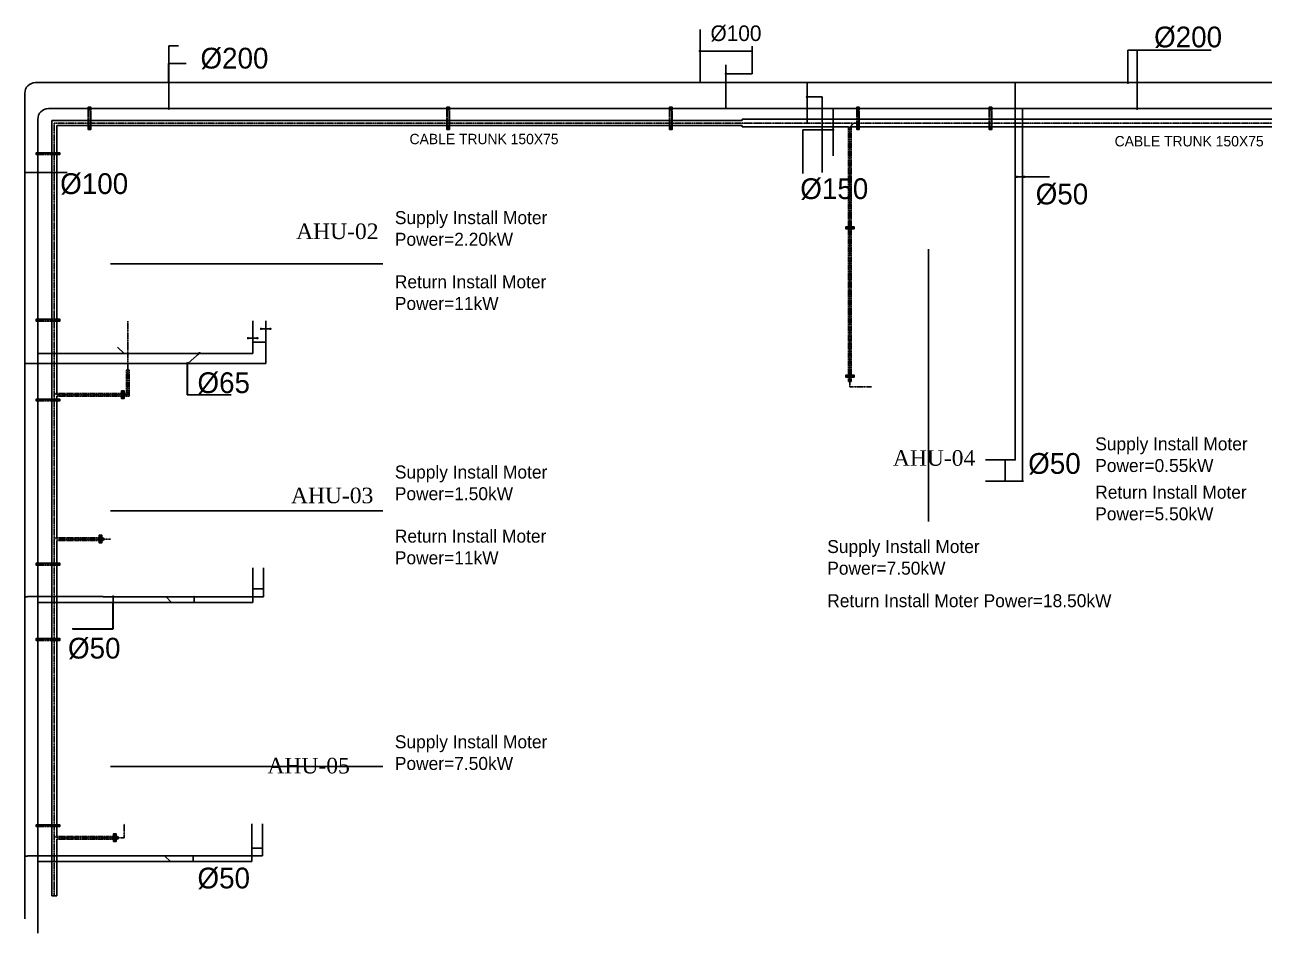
# Model space of a CAD drawing. Extents: x -31477 to 18199, y -139481 to -63533.
# Drawn here: x -31350 to -7487, y -120598 to -103115 of the extents above; entities that cross this region are included whole.
import ezdxf

# ---------------------------------------------------------------- set-up
doc = ezdxf.new("R2010")
doc.units = 0
for name, pattern in [('ACAD_ISO05W100', [33, 24, -3, 0, -3, 0, -3]), ('CENTER', [2, 1.25, -0.25, 0.25, -0.25]), ('HIDDEN', [0.375, 0.25, -0.125])]:
    doc.linetypes.add(name, pattern=pattern)
doc.layers.get('0').update_dxf_attribs({"linetype": 'CONTINUOUS'})
for name, color, linetype in [('AHU', 40, 'CONTINUOUS'), ('cabe tray text', 3, 'CONTINUOUS'), ('CABLE TRAY CENTERLINE', 2, 'ACAD_ISO05W100'), ('ch.w.ret.', 1, 'CONTINUOUS'), ('ch.w.sup.', 3, 'CONTINUOUS'), ('Cl_HVAC', 6, 'CENTER'), ('diamantion arow', 7, 'CONTINUOUS'), ('Return Ahu-03', 1, 'CONTINUOUS')]:
    doc.layers.add(name, color=color, linetype=linetype)
doc.layers.add('SA-HANGERS', color=21, linetype='CONTINUOUS', lineweight=30)
doc.styles.add('TECHNICBOLD', font='times.ttf', dxfattribs={"height": 10})
doc.dimstyles.get("Standard").update_dxf_attribs({"dimtxt": 3, "dimasz": 3, "dimexe": 2, "dimexo": 2, "dimgap": 2, "dimtad": 1, "dimdec": 0, "dimzin": 3, "dimdsep": 46, "dimtxsty": 'Standard', "dimcen": 2, "dimclrd": 256, "dimclre": 256, "dimclrt": 7, "dimadec": 0, "dimazin": 0, "dimtfac": 1, "dimtdec": 0, "dimtmove": 2, "dimatfit": 3, "dimfxl": 1, "dimtolj": 1, "dimtzin": 3, "dimarcsym": 0})

# ---------------------------------------------------------------- blocks, each defined once
blk = doc.blocks.new('*U27')
for p, q in [((0, 0), (0, 37)), ((330, 0), (330, 37))]:
    blk.add_line(p, q)
for points in [[(0, 0), (-50, 0), (-50, 37), (0, 37)], [(330, 37), (380, 37), (380, 0), (330, 0)]]:
    blk.add_lwpolyline(points)
at = {"linetype": 'HIDDEN', "ltscale": 10}
for points in [[(0, 37), (330, 37)], [(330, 0), (0, 0)]]:
    blk.add_lwpolyline(points, dxfattribs=at)
for centre in [(-25, 18), (355, 18)]:
    blk.add_circle(centre, 8.44)
blk = doc.blocks.new('*U28')
for p, q in [((0, 0), (0, 37)), ((344, 0), (344, 37))]:
    blk.add_line(p, q)
for points in [[(0, 0), (-50, 0), (-50, 37), (0, 37)], [(344, 37), (394, 37), (394, 0), (344, 0)]]:
    blk.add_lwpolyline(points)
at = {"linetype": 'HIDDEN', "ltscale": 10}
for points in [[(0, 37), (344, 37)], [(344, 0), (0, 0)]]:
    blk.add_lwpolyline(points, dxfattribs=at)
for centre in [(-25, 18), (369, 18)]:
    blk.add_circle(centre, 8.44)
blk = doc.blocks.new('*U23')
for p, q in [((0, 0), (0, 37)), ((50, 0), (50, 37))]:
    blk.add_line(p, q)
for points in [[(0, 0), (-50, 0), (-50, 37), (0, 37)], [(50, 37), (100, 37), (100, 0), (50, 0)]]:
    blk.add_lwpolyline(points)
at = {"linetype": 'HIDDEN', "ltscale": 10}
for points in [[(0, 37), (50, 37)], [(50, 0), (0, 0)]]:
    blk.add_lwpolyline(points, dxfattribs=at)
for centre in [(-25, 18), (75, 18)]:
    blk.add_circle(centre, 8.44)

msp = doc.modelspace()

# ---------------------------------------------------------------- linework, layer by layer
for p, q in [((-31349, -105957, 8526), (-30536, -105957, 8526)), ((-28220, -109632, 8689), (-28220, -110233, 8689))]:
    msp.add_line(p, q)
at = {"extrusion": (1.22465e-16, -3.54943e-32, -1)}
for p, q in [((-26808, -108968, 9558), (-26819, -108968, 9558)), ((-26791, -108965, 9558), (-26711, -108965, 9558)), ((-26791, -108968, 9558), (-26711, -108968, 9558)), ((-26711, -108965, 9558), (-26631, -108965, 9558)), ((-26711, -108968, 9558), (-26631, -108968, 9558)), ((-27059, -109147, 8835), (-27069, -109147, 8835)), ((-27041, -109144, 8835), (-26961, -109144, 8835)), ((-27041, -109147, 8835), (-26961, -109147, 8835)), ((-26961, -109144, 8835), (-26881, -109144, 8835)), ((-26961, -109147, 8835), (-26881, -109147, 8835))]:
    msp.add_line(p, q, dxfattribs=at)
for centre, start, end in [((26800, -108965, -9558), 0, 180), ((26800, -108968, -9558), 180, 0), ((26622, -108965, -9558), 0, 180), ((26622, -108968, -9558), 180, 0), ((27050, -109144, -8835), 0, 180), ((27050, -109147, -8835), 180, 0), ((26872, -109144, -8835), 0, 180), ((26872, -109147, -8835), 180, 0)]:
    msp.add_arc(centre, 8.89, start, end, dxfattribs=at)
at = {"layer": 'AHU', "color": 5}
for p, q in [((-13952, -112676, 9078), (-13952, -107431, 9078)), ((-29702, -107716, 9078), (-24457, -107716, 9078)), ((-27082, -107716, 10832), (-24457, -107716, 10832)), ((-13952, -110051, 10832), (-13952, -112676, 10832)), ((-29702, -112471, 9078), (-24457, -112471, 9078)), ((-27082, -112471, 10832), (-24457, -112471, 10832)), ((-29702, -117392, 9078), (-24457, -117392, 9078))]:
    msp.add_line(p, q, dxfattribs=at)
at = {"layer": 'CABLE TRAY CENTERLINE'}
for points, elevation in [([(-2444, -105006), (-30781, -105006), (-30781, -119881)], 8103), ([(-15389, -105006), (-15464, -105081), (-15464, -110082), (-15050, -110082)], 8103), ([(-30781, -110193), (-30731, -110235), (-29368, -110235), (-29368, -108814)], 8103), ([(-29702, -113013), (-30731, -113013), (-30781, -112979)], 8200), ([(-29435, -118761), (-29435, -118490)], 8103), ([(-29438, -118761), (-30731, -118761), (-30781, -118732)], 8103)]:
    msp.add_lwpolyline(points, dxfattribs=dict(at, elevation=elevation))
at = {"layer": 'ch.w.ret.', "extrusion": (-1, 0, 0)}
msp.add_line((-18028, -104728, 8103), (-28317, -104728, 8103), dxfattribs=at)
at = {"layer": 'ch.w.ret.', "extrusion": (0, 3.67394e-16, -1), "elevation": -8103}
msp.add_lwpolyline([(18350, -103204), (18350, -103433)], dxfattribs=at)
at = {"layer": 'ch.w.ret.', "extrusion": (-1, 0, 0)}
for points, elevation in [([(104072, 8103), (103433, 8103)], 18350), ([(104431, 8103), (104583, 8103)], 31349), ([(104380, 8423), (104855, 8423)], 16288), ([(104583, 8103), (109527, 8103)], 31349), ([(109527, 8103), (109632, 8103), (109632, 8198), (109632, 8103), (109737, 8103)], 31349), ([(109737, 8103), (114016, 8103)], 31349), ([(113632, 9558), (113569, 9558)], 26751), ([(114016, 8103), (114121, 8103), (114121, 8192), (114121, 8103), (114226, 8103)], 31349), ([(114226, 8103), (119007, 8103)], 31349), ([(118554, 9580), (118490, 9580)], 26773), ([(119007, 8103), (119112, 8103), (119112, 8192), (119112, 8103), (119217, 8103)], 31349), ([(119217, 8103), (120247, 8103)], 31349), ([(120247, 8103), (120323, 8103)], 31349)]:
    msp.add_lwpolyline(points, dxfattribs=dict(at, elevation=elevation))
at = {"layer": 'ch.w.ret.', "elevation": 8103}
msp.add_lwpolyline([(-31349, -104431, -0.414214), (-31146, -104228, -0.414214)], format="xyb", dxfattribs=at)
at = {"layer": 'ch.w.ret.', "extrusion": (0, 1, 0)}
for points, elevation in [([(18528, 8103), (31146, 8103)], -104228), ([(16466, 8103), (18172, 8103)], -104228), ([(31286, 8266), (30256, 8265)], -109631), ([(30095, 8265), (26773, 8266)], -109632), ([(31299, 8266), (30092, 8266)], -114120), ([(29838, 8266), (26802, 8266)], -114121), ([(31299, 8287), (30114, 8287)], -119109), ([(29860, 8287), (26823, 8287)], -119110)]:
    msp.add_lwpolyline(points, dxfattribs=dict(at, elevation=elevation))
at = {"layer": 'ch.w.ret.'}
for points, elevation in [([(-18172, -104228), (-18350, -104228), (-18350, -104072), (-18350, -104228), (-18528, -104228)], 8103), ([(-12459, -104228), (-16110, -104228)], 8103), ([(-2492, -104228), (-12103, -104228)], 8103), ([(-12282, -105869), (-12281, -111439)], 8412), ([(-26709, -108883), (-26709, -108813)], 9558), ([(-26786, -109220), (-26896, -109220)], 9558)]:
    msp.add_lwpolyline(points, dxfattribs=dict(at, elevation=elevation))
at = {"layer": 'ch.w.ret.', "extrusion": (0, -1, 0)}
for points, elevation in [([(-16110, 8103), (-16288, 8103), (-16288, 8271), (-16288, 8103), (-16466, 8103)], 104228), ([(-12103, 8103), (-12281, 8103), (-12281, 8258), (-12281, 8103), (-12459, 8103)], 104228), ([(-12281, 8260), (-12281, 8362)], 104228), ([(-12792, 11203), (-12856, 11203)], 111490), ([(-12792, 9455), (-12855, 9455)], 111490), ([(-12716, 11203), (-12792, 11203)], 111490), ([(-12715, 9455), (-12791, 9455)], 111490), ([(-12344, 9455), (-12410, 9455)], 111490), ([(-12331, 11203), (-12410, 11203)], 111490), ([(-12281, 9391), (-12281, 9455), (-12344, 9455), (-12281, 9455), (-12281, 9518)], 111490)]:
    msp.add_lwpolyline(points, dxfattribs=dict(at, elevation=elevation))
at = {"layer": 'ch.w.ret.', "extrusion": (1, 0, 0)}
for points, elevation in [([(-104380, 8423, -0.414214), (-104228, 8271, -0.414214)], -16288), ([(-104279, 8412, -0.414214), (-104228, 8362, -0.414214)], -12281), ([(-104855, 8423, 0.414214), (-105008, 8271, 0.414214)], -16288), ([(-109569, 9558, 0.414214), (-109632, 9495, 0.414214)], -26709), ([(-114070, 9558, 0.414214), (-114121, 9507, 0.414214)], -26751), ([(-119059, 9580, 0.414214), (-119110, 9529, 0.414214)], -26773)]:
    msp.add_lwpolyline(points, format="xyb", dxfattribs=dict(at, elevation=elevation))
at = {"layer": 'ch.w.ret.', "extrusion": (-1, 1.83697e-16, 0), "elevation": 12281}
msp.add_lwpolyline([(105615, 8412), (104279, 8412)], dxfattribs=at)
at = {"layer": 'ch.w.ret.', "extrusion": (-1, 0, -1.6303e-17), "elevation": 16288}
msp.add_lwpolyline([(105008, 8271), (105008, 8004)], dxfattribs=at)
at = {"layer": 'ch.w.ret.', "extrusion": (-1, 8.98587e-33, -2e-16), "elevation": 12282}
msp.add_lwpolyline([(105615, 8412), (105869, 8412)], dxfattribs=at)
at = {"layer": 'ch.w.ret.', "extrusion": (-1, 3.06566e-14, 0), "elevation": 26709}
for points in [[(108954, 9558), (108883, 9558)], [(109569, 9558), (109297, 9558)]]:
    msp.add_lwpolyline(points, dxfattribs=at)
at = {"layer": 'ch.w.ret.', "extrusion": (1.22465e-16, -2.24964e-32, -1), "elevation": -9558}
for points in [[(26709, -108954), (26709, -109144)], [(26709, -109144), (26709, -109220), (26786, -109220), (26709, -109220), (26709, -109297)]]:
    msp.add_lwpolyline(points, dxfattribs=at)
at = {"layer": 'ch.w.ret.', "extrusion": (1, -1.83697e-16, 1.22465e-16), "elevation": -26960}
msp.add_lwpolyline([(-109220, 9302), (-109220, 9495)], dxfattribs=at)
at = {"layer": 'ch.w.ret.', "extrusion": (1, -1.83697e-16, -7.75353e-17), "elevation": -26960}
msp.add_lwpolyline([(-109220, 9112), (-109220, 9302)], dxfattribs=at)
at = {"layer": 'ch.w.ret.', "extrusion": (-1.6303e-17, 1, -2.44929e-32), "elevation": -109220}
msp.add_lwpolyline([(26896, 9558, -0.414214), (26959, 9495, -0.414214)], format="xyb", dxfattribs=at)
at = {"layer": 'ch.w.ret.', "extrusion": (0, 1, 0)}
for points, elevation in [([(31349, 8202, 0.414214), (31286, 8266, 0.414214)], -109632), ([(26709, 8329, 0.414214), (26773, 8266, 0.414214)], -109632), ([(12281, 11153, -0.414214), (12332, 11203, -0.414214)], -111490), ([(26751, 8316, 0.414214), (26802, 8266, 0.414214)], -114121), ([(26772, 8338, 0.414214), (26823, 8287, 0.414214)], -119110)]:
    msp.add_lwpolyline(points, format="xyb", dxfattribs=dict(at, elevation=elevation))
at = {"layer": 'ch.w.ret.', "extrusion": (2e-16, -1, -3.67394e-32), "elevation": 109631}
msp.add_lwpolyline([(-30095, 8265), (-30256, 8265)], dxfattribs=at)
at = {"layer": 'ch.w.ret.', "extrusion": (-1, 0, -1.20117e-14), "elevation": 26709}
msp.add_lwpolyline([(109632, 8329), (109632, 9495)], dxfattribs=at)
at = {"layer": 'ch.w.ret.', "extrusion": (2.61232e-16, 1, 8.3697e-17), "elevation": -111490}
for points in [[(12715, 9455), (12537, 9455)], [(12715, 11203), (12537, 11203)]]:
    msp.add_lwpolyline(points, dxfattribs=at)
at = {"layer": 'ch.w.ret.', "extrusion": (-1e-16, 1, -2e-16), "elevation": -111490}
for points in [[(12410, 9455), (12474, 9455), (12474, 9391), (12474, 9455), (12537, 9455)], [(12410, 11203), (12474, 11203), (12474, 11140), (12474, 11203), (12537, 11203)], [(12474, 9147), (12474, 8969)], [(12474, 10843), (12474, 10666)]]:
    msp.add_lwpolyline(points, dxfattribs=at)
at = {"layer": 'ch.w.ret.', "extrusion": (1, 0, 0), "elevation": -12474}
for points in [[(-111490, 9391), (-111490, 9147)], [(-111490, 11140), (-111490, 10843)]]:
    msp.add_lwpolyline(points, dxfattribs=at)
at = {"layer": 'ch.w.ret.', "extrusion": (-1, 0, 0), "elevation": 12281}
msp.add_lwpolyline([(111490, 8463, -0.414214), (111439, 8412, -0.414214)], format="xyb", dxfattribs=at)
at = {"layer": 'ch.w.ret.', "extrusion": (-1, 0, 7.75976e-15), "elevation": 12281}
for points in [[(111490, 8463), (111490, 9391)], [(111490, 9518), (111490, 11153)]]:
    msp.add_lwpolyline(points, dxfattribs=at)
at = {"layer": 'ch.w.ret.', "extrusion": (-1, 3.46658e-14, 0)}
for points, elevation in [([(113732, 9558), (113632, 9558)], 26751), ([(114070, 9558), (114036, 9558)], 26751), ([(118721, 9580), (118554, 9580)], 26773), ([(119059, 9580), (119025, 9580)], 26773)]:
    msp.add_lwpolyline(points, dxfattribs=dict(at, elevation=elevation))
at = {"layer": 'ch.w.ret.', "extrusion": (1, -2e-16, 8.3697e-17)}
for points, elevation in [([(-113732, 9558), (-113909, 9558)], -26751), ([(-118721, 9580), (-118898, 9580)], -26773)]:
    msp.add_lwpolyline(points, dxfattribs=dict(at, elevation=elevation))
at = {"layer": 'ch.w.ret.', "extrusion": (1, -8.3697e-17, -2e-16)}
for points, elevation in [([(-114036, 9558), (-113973, 9558), (-113973, 9495), (-113973, 9558), (-113909, 9558)], -26751), ([(-113973, 9229), (-113973, 9051)], -26749), ([(-119025, 9580), (-118962, 9580), (-118962, 9516), (-118962, 9580), (-118898, 9580)], -26773), ([(-118962, 9250), (-118962, 9073)], -26770)]:
    msp.add_lwpolyline(points, dxfattribs=dict(at, elevation=elevation))
at = {"layer": 'ch.w.ret.', "extrusion": (-1.83697e-16, -1, 0)}
for points, elevation in [([(-26751, 9495), (-26751, 9250)], 113973), ([(-26773, 9516), (-26773, 9272)], 118962)]:
    msp.add_lwpolyline(points, dxfattribs=dict(at, elevation=elevation))
at = {"layer": 'ch.w.ret.', "extrusion": (0, -1, 0)}
for points, elevation in [([(-31349, 8215, -0.414214), (-31299, 8266, -0.414214)], 114121), ([(-31350, 8236, -0.414214), (-31299, 8287, -0.414214)], 119112)]:
    msp.add_lwpolyline(points, format="xyb", dxfattribs=dict(at, elevation=elevation))
at = {"layer": 'ch.w.ret.', "extrusion": (-1, 0, -6.25615e-13), "elevation": 31349}
msp.add_lwpolyline([(114121, 8192), (114121, 8215)], dxfattribs=at)
at = {"layer": 'ch.w.ret.', "extrusion": (1.83697e-16, 1, -2e-16)}
for points, elevation in [([(29838, 8266), (30092, 8266)], -114120), ([(29860, 8287), (30114, 8287)], -119109)]:
    msp.add_lwpolyline(points, dxfattribs=dict(at, elevation=elevation))
at = {"layer": 'ch.w.ret.', "extrusion": (-1, 3.45336e-08, -0.000339089)}
for points, elevation in [([(114121, 8326), (114121, 9517)], 26748), ([(119110, 8347), (119110, 9538)], 26769)]:
    msp.add_lwpolyline(points, dxfattribs=dict(at, elevation=elevation))
at = {"layer": 'ch.w.ret.', "extrusion": (-0.999965, -7.03056e-05, -0.008384), "elevation": 31288}
msp.add_lwpolyline([(119110, 8454), (119109, 8499)], dxfattribs=at)
at = {"layer": 'ch.w.sup.', "extrusion": (1, 0, 0)}
for points, elevation in [([(-103886, 8269, 0.414214), (-103987, 8371, 0.414214)], -17850), ([(-104728, 8269, -0.414214), (-104627, 8371, -0.414214)], -17850), ([(-109378, 8835, 0.414214), (-109442, 8772, 0.414214)], -26960), ([(-114180, 8835, 0.414214), (-114231, 8785, 0.414214)], -26960), ([(-119169, 8857, 0.414214), (-119220, 8806, 0.414214)], -26981)]:
    msp.add_lwpolyline(points, format="xyb", dxfattribs=dict(at, elevation=elevation))
at = {"layer": 'ch.w.sup.', "extrusion": (-1, 0, 0)}
for points, elevation in [([(103886, 8269), (103886, 8128)], 17850), ([(104627, 8371), (103987, 8371)], 17850), ([(104728, 8258), (104728, 8269)], 17850), ([(104931, 8103), (105084, 8103)], 31099), ([(104896, 8103), (105371, 8103)], 15788), ([(105084, 8103), (109337, 8103)], 31099), ([(109547, 8103), (114126, 8103)], 31099), ([(113632, 8835), (113569, 8835)], 26960), ([(114336, 8103), (119115, 8103)], 31099), ([(118554, 8857), (118490, 8857)], 26981), ([(119325, 8103), (120522, 8103)], 31099), ([(120522, 8103), (120598, 8103)], 31099)]:
    msp.add_lwpolyline(points, dxfattribs=dict(at, elevation=elevation))
at = {"layer": 'ch.w.sup.', "extrusion": (0, -1, -1.83697e-16), "elevation": 103886}
msp.add_lwpolyline([(-17850, 7899), (-17850, 8128)], dxfattribs=at)
at = {"layer": 'ch.w.sup.', "elevation": 8103}
msp.add_lwpolyline([(-31099, -104931, -0.414214), (-30896, -104728, -0.414214)], format="xyb", dxfattribs=at)
at = {"layer": 'ch.w.sup.', "extrusion": (0, 1, 0), "elevation": -104728}
for points in [[(18028, 8103), (30896, 8103)], [(15966, 8103), (17672, 8103)]]:
    msp.add_lwpolyline(points, dxfattribs=at)
at = {"layer": 'ch.w.sup.', "extrusion": (0, -1, 0)}
for points, elevation in [([(-18028, 8103), (-17850, 8103), (-17850, 8258), (-17850, 8103), (-17672, 8103)], 104728), ([(-12791, 8585), (-12855, 8585)], 111901), ([(-12791, 10281), (-12855, 10281)], 111901), ([(-12676, 8585), (-12791, 8585)], 111901), ([(-12676, 10281), (-12791, 10281)], 111901), ([(-12133, 8585), (-12410, 8585)], 111901), ([(-12120, 10281), (-12410, 10281)], 111901), ([(-12143, 8521), (-12143, 8585), (-12207, 8585), (-12143, 8585), (-12143, 8648)], 111901)]:
    msp.add_lwpolyline(points, dxfattribs=dict(at, elevation=elevation))
at = {"layer": 'ch.w.sup.'}
for points, elevation in [([(-15610, -104728), (-15788, -104728), (-15788, -104896), (-15788, -104728), (-15966, -104728)], 8103), ([(-12321, -104728), (-15610, -104728)], 8103), ([(-11965, -104728), (-12143, -104728), (-12143, -104884), (-12143, -104728), (-12321, -104728)], 8103), ([(-2238, -104728), (-11965, -104728)], 8103), ([(-12143, -104884), (-12143, -104985)], 8103), ([(-12143, -104985), (-12143, -111851)], 8103), ([(-26960, -108883), (-26960, -108813)], 8835), ([(-31099, -109337), (-31099, -109442), (-31004, -109442), (-31099, -109442), (-31099, -109547)], 8103), ([(-29349, -109442), (-29438, -109442), (-29616, -109442), (-29438, -109442), (-29563, -109316)], 8103), ([(-12537, -111901), (-12474, -111901), (-12474, -111838), (-12474, -111901), (-12410, -111901)], 8585), ([(-12537, -111901), (-12474, -111901), (-12474, -111838), (-12474, -111901), (-12410, -111901)], 10281), ([(-26960, -113909), (-26960, -113973), (-26896, -113973), (-26960, -113973), (-26960, -114036)], 8835), ([(-31099, -114126), (-31099, -114231), (-31011, -114231), (-31099, -114231), (-31099, -114336)], 8103), ([(-28441, -114231), (-28523, -114231), (-28676, -114231), (-28523, -114231), (-28631, -114123)], 8103), ([(-28204, -114231), (-28090, -114231), (-28090, -114117), (-28090, -114231), (-27976, -114231)], 8103), ([(-26981, -118898), (-26981, -118962), (-26918, -118962), (-26981, -118962), (-26981, -119025)], 8857), ([(-31099, -119115), (-31099, -119220), (-31011, -119220), (-31099, -119220), (-31099, -119325)], 8103), ([(-28462, -119220), (-28545, -119220), (-28697, -119220), (-28545, -119220), (-28652, -119112)], 8103), ([(-28226, -119220), (-28111, -119220), (-28111, -119106), (-28111, -119220), (-27997, -119220)], 8103)]:
    msp.add_lwpolyline(points, dxfattribs=dict(at, elevation=elevation))
at = {"layer": 'ch.w.sup.', "extrusion": (-1, 1.6303e-17, 2.99481e-33), "elevation": 15788}
msp.add_lwpolyline([(105638, 8103), (105371, 8103)], dxfattribs=at)
at = {"layer": 'ch.w.sup.', "extrusion": (-1, 3.06566e-14, 0), "elevation": 26960}
for points in [[(108954, 8835), (108883, 8835)], [(109378, 8835), (109297, 8835)]]:
    msp.add_lwpolyline(points, dxfattribs=at)
at = {"layer": 'ch.w.sup.', "extrusion": (1.22465e-16, -2.24964e-32, -1), "elevation": -8835}
msp.add_lwpolyline([(26960, -108954), (26960, -109144)], dxfattribs=at)
at = {"layer": 'ch.w.sup.', "extrusion": (1, -1.83697e-16, -7.75353e-17), "elevation": -26960}
msp.add_lwpolyline([(-109144, 8835), (-109220, 8835), (-109220, 8912), (-109220, 8835), (-109297, 8835)], dxfattribs=at)
at = {"layer": 'ch.w.sup.', "extrusion": (1, -1.83697e-16, -5.80711e-13), "elevation": -26960}
msp.add_lwpolyline([(-109220, 8912), (-109220, 9112)], dxfattribs=at)
at = {"layer": 'ch.w.sup.', "extrusion": (-1.94604e-05, 0.707107, -0.707107), "elevation": -83116}
for points in [[(31020, -71657), (29619, -71657)], [(29352, -71657), (28417, -71657)], [(28220, -71657), (27026, -71657)]]:
    msp.add_lwpolyline(points, dxfattribs=at)
at = {"layer": 'ch.w.sup.', "extrusion": (-2e-16, 1, 6.12323e-32), "elevation": -109442}
msp.add_lwpolyline([(28414, 8103), (28315, 8103), (28315, 8201), (28315, 8103), (28217, 8103)], dxfattribs=at)
at = {"layer": 'ch.w.sup.', "extrusion": (0, 1, 0)}
for points, elevation in [([(26960, 8166, 0.414214), (27023, 8103, 0.414214)], -109442), ([(12143, 10231, -0.414214), (12194, 10281, -0.414214)], -111901), ([(26960, 8153, 0.414214), (27011, 8103, 0.414214)], -114231), ([(26981, 8153, 0.414214), (27032, 8103, 0.414214)], -119220)]:
    msp.add_lwpolyline(points, format="xyb", dxfattribs=dict(at, elevation=elevation))
at = {"layer": 'ch.w.sup.', "extrusion": (-1, 0, -1.20117e-14), "elevation": 26960}
msp.add_lwpolyline([(109442, 8166), (109442, 8772)], dxfattribs=at)
at = {"layer": 'ch.w.sup.', "extrusion": (1, 2e-16, 0), "elevation": -12474}
for points in [[(-111540, 8585, 0.414214), (-111490, 8636, 0.414214)], [(-111540, 10281, 0.414214), (-111490, 10332, 0.414214)]]:
    msp.add_lwpolyline(points, format="xyb", dxfattribs=at)
at = {"layer": 'ch.w.sup.', "extrusion": (1, 0, 0), "elevation": -12474}
for points in [[(-111490, 8966), (-111490, 8636)], [(-111490, 10662), (-111490, 10332)]]:
    msp.add_lwpolyline(points, dxfattribs=at)
at = {"layer": 'ch.w.sup.', "extrusion": (1, -6.37313e-05, 4.06168e-09), "elevation": -12467}
for points in [[(-111541, 8585), (-111839, 8585)], [(-111541, 10281), (-111839, 10281)]]:
    msp.add_lwpolyline(points, dxfattribs=at)
at = {"layer": 'ch.w.sup.', "extrusion": (2.61232e-16, 1, 8.3697e-17), "elevation": -111901}
for points in [[(12715, 8585), (12537, 8585)], [(12715, 10281), (12537, 10281)]]:
    msp.add_lwpolyline(points, dxfattribs=at)
at = {"layer": 'ch.w.sup.', "extrusion": (-1, -2e-16, 2.77535e-32), "elevation": 12143}
for points in [[(111901, 9270), (111901, 9384), (111787, 9384), (111901, 9384), (111901, 9499)], [(111901, 9033), (111901, 8951), (111901, 8798), (111901, 8951), (111794, 8843)]]:
    msp.add_lwpolyline(points, dxfattribs=at)
at = {"layer": 'ch.w.sup.', "extrusion": (-1, 0, 0), "elevation": 12143}
msp.add_lwpolyline([(111901, 8153, -0.414214), (111851, 8103, -0.414214)], format="xyb", dxfattribs=at)
at = {"layer": 'ch.w.sup.', "extrusion": (-1, 0, 7.75976e-15), "elevation": 12143}
for points in [[(111901, 8153), (111901, 8521)], [(111901, 9499), (111901, 10231)], [(111901, 9033), (111901, 9270)], [(111901, 8648), (111901, 8798)]]:
    msp.add_lwpolyline(points, dxfattribs=at)
at = {"layer": 'ch.w.sup.', "extrusion": (-1, 4.38727e-14, 0)}
for points, elevation in [([(113732, 8835), (113632, 8835)], 26960), ([(114180, 8835), (114036, 8835)], 26960), ([(118721, 8857), (118554, 8857)], 26981), ([(119169, 8857), (119025, 8857)], 26981)]:
    msp.add_lwpolyline(points, dxfattribs=dict(at, elevation=elevation))
at = {"layer": 'ch.w.sup.', "extrusion": (1, -2e-16, 8.3697e-17)}
for points, elevation in [([(-113732, 8835), (-113909, 8835)], -26960), ([(-118721, 8857), (-118898, 8857)], -26981)]:
    msp.add_lwpolyline(points, dxfattribs=dict(at, elevation=elevation))
at = {"layer": 'ch.w.sup.', "extrusion": (-6.37313e-05, -1, 4.06168e-09)}
for points, elevation in [([(-26791, 8835), (-26889, 8835)], 113975), ([(-26812, 8857), (-26910, 8857)], 118964)]:
    msp.add_lwpolyline(points, dxfattribs=dict(at, elevation=elevation))
at = {"layer": 'ch.w.sup.', "extrusion": (1.6303e-17, -1, 0)}
for points, elevation in [([(-26799, 8835, 0.414214), (-26749, 8886, 0.414214)], 113973), ([(-26821, 8857, 0.414214), (-26770, 8907, 0.414214)], 118962)]:
    msp.add_lwpolyline(points, format="xyb", dxfattribs=dict(at, elevation=elevation))
at = {"layer": 'ch.w.sup.', "extrusion": (-1.83697e-16, -1, 0)}
for points, elevation in [([(-26749, 9051), (-26749, 8886)], 113973), ([(-26770, 9073), (-26770, 8907)], 118962)]:
    msp.add_lwpolyline(points, dxfattribs=dict(at, elevation=elevation))
at = {"layer": 'ch.w.sup.', "extrusion": (-1.89663e-05, 0.707107, -0.707107)}
for points, elevation in [([(31014, -75044), (28679, -75044)], -86502), ([(28444, -75044), (28207, -75044)], -86502), ([(27979, -75044), (27014, -75044)], -86502), ([(31014, -78571), (28700, -78571)], -90030), ([(28465, -78571), (28229, -78571)], -90030), ([(28000, -78571), (27035, -78571)], -90030)]:
    msp.add_lwpolyline(points, dxfattribs=dict(at, elevation=elevation))
at = {"layer": 'ch.w.sup.', "extrusion": (-1, 2.79015e-12, 1.67037e-06)}
for points, elevation in [([(114231, 8153), (114231, 8784)], 26960), ([(119220, 8175), (119220, 8806)], 26981)]:
    msp.add_lwpolyline(points, dxfattribs=dict(at, elevation=elevation))
at = {"layer": 'Cl_HVAC', "linetype": 'ByBlock'}
for p, q in [((-17539, -104956, 8103), (-30831, -104956, 8103)), ((-30831, -104956, 8103), (-30831, -119881, 8103)), ((-17539, -104956, 8103), (-17539, -104931, 8103)), ((-2444, -104931, 8103), (-17539, -104931, 8103)), ((-17539, -105056, 8103), (-30731, -105056, 8103)), ((-30731, -110210, 8103), (-30731, -105056, 8103)), ((-17539, -105056, 8103), (-17539, -105081, 8103)), ((-15489, -105081, 8103), (-17539, -105081, 8103)), ((-2444, -105081, 8103), (-15439, -105081, 8103)), ((-29393, -109755, 8103), (-29343, -109755, 8103)), ((-15489, -109983, 8103), (-15439, -109983, 8103)), ((-30731, -110260, 8103), (-30731, -112988, 8103)), ((-30731, -113038, 8103), (-30731, -118736, 8103)), ((-29835, -113038, 8103), (-29835, -112988, 8103)), ((-30731, -118786, 8103), (-30731, -119881, 8103)), ((-29549, -118786, 8103), (-29549, -118736, 8103)), ((-30831, -119881, 8103), (-30731, -119881, 8103))]:
    msp.add_line(p, q, dxfattribs=at)
at = {"layer": 'Cl_HVAC'}
for p, q in [((-15489, -105081, 8103), (-15489, -109983, 8103)), ((-15439, -105081, 8103), (-15439, -109983, 8103)), ((-29393, -110210, 8103), (-29393, -109755, 8103)), ((-29343, -110260, 8103), (-29343, -109755, 8103)), ((-30731, -110210, 8103), (-29393, -110210, 8103)), ((-30731, -110260, 8103), (-29343, -110260, 8103)), ((-30731, -112988, 8103), (-29835, -112988, 8103)), ((-30731, -113038, 8103), (-29835, -113038, 8103)), ((-30731, -118736, 8103), (-29549, -118736, 8103)), ((-30731, -118786, 8103), (-29549, -118786, 8103))]:
    msp.add_line(p, q, dxfattribs=at)
at = {"layer": 'diamantion arow'}
for p, q in [((-31349, -105957, 8223), (-31349, -105957, 8526)), ((-31099, -105957, 8223), (-31099, -105957, 8526)), ((-28220, -109632, 8386), (-28220, -109632, 8689))]:
    msp.add_line(p, q, dxfattribs=at)

# ---------------------------------------------------------------- block references
at = {"layer": 'SA-HANGERS'}
for name, p, rotation in [('*U27', (-30086, -105081, 8103), 90), ('*U27', (-23178, -105081, 8103), 90), ('*U27', (-18895, -105081, 8103), 90), ('*U27', (-15290, -105081, 8103), 90), ('*U27', (-12740, -105081, 8103), 90), ('*U28', (-30731, -105577, 8103), 180), ('*U28', (-30731, -108779, 8103), 180), ('*U23', (-29483, -110210, 8103), 270), ('*U28', (-30731, -110317, 8103), 180), ('*U23', (-29912, -112988, 8103), 270), ('*U28', (-30731, -113476, 8103), 180), ('*U28', (-30731, -114927, 8647), 180), ('*U28', (-30731, -118509, 8103), 180), ('*U23', (-29634, -118736, 8103), 270)]:
    msp.add_blockref(name, p, dxfattribs=dict(at, rotation=rotation))
for p in [(-15489, -107039, 8103), (-15489, -109894, 8103)]:
    msp.add_blockref('*U23', p, dxfattribs=at)

# ---------------------------------------------------------------- texts
at = {"layer": 'cabe tray text', "color": 7, "char_height": 200, "width": 4230.47, "attachment_point": 1}
for insert in [(-23942, -105213, 6188), (-10367, -105255, 6188)]:
    msp.add_mtext('{\\C256;CABLE TRUNK 150X75}', dxfattribs=dict(at, insert=insert))
at = {"layer": 'diamantion arow', "color": 7, "attachment_point": 1}
for s, insert, char_height, width in [('%%C100', (-18148, -103127, 8398), 300, 469.39), ('%%C200', (-9607, -103149, 8544), 400, 469.39), ('%%C200', (-27967, -103557, 8544), 400, 469.39), ('%%C100', (-30668, -105972, 8409), 400, 469.39), ('%%C150', (-16419, -106069, 8423), 400, 469.39), ('%%C50', (-11887, -106171, 8544), 400, 469.39), ('Supply Install Moter Power=2.20kW ', (-24225, -106701, 3553), 250, 4307.85), ('Return Install Moter Power=11kW ', (-24225, -107936, 3553), 250, 4307.85), ('%%C65', (-28025, -109803, 8386), 400, 469.39), ('Supply Install Moter Power=0.55kW ', (-10741, -111055), 250, 4307.85), ('%%C50', (-12031, -111357, 10892), 400, 469.39), ('Supply Install Moter Power=1.50kW ', (-24225, -111597, 3553), 250, 4307.85), ('Return Install Moter Power=5.50kW ', (-10741, -111985), 250, 4307.85), ('Return Install Moter Power=11kW ', (-24225, -112831, 3553), 250, 4307.85), ('Supply Install Moter Power=7.50kW ', (-15900, -113031, 3553), 250, 4307.85), ('Return Install Moter Power=18.50kW ', (-15900, -114073, 3553), 250, 5304.09), ('%%C50', (-30518, -114912, 8514), 400, 469.39), ('Supply Install Moter Power=7.50kW ', (-24225, -116789, 3553), 250, 4307.85), ('%%C50', (-28025, -119336, 9390), 400, 469.39)]:
    msp.add_mtext(s, dxfattribs=dict(at, insert=insert, char_height=char_height, width=width))
at = {"layer": 'Return Ahu-03', "color": 6, "char_height": 300, "width": 1495.85, "attachment_point": 1, "style": 'TECHNICBOLD'}
for s, insert in [('\\pi-16.24326;AHU-02', (-26109, -106939, 11746)), ('\\pi-17.75732;AHU-04', (-14618, -111302, 11740)), ('\\pi-7.05076;AHU-03', (-26218, -112023, 11795)), ('\\pi-10.83591;AHU-05', (-26667, -117223, 10481))]:
    msp.add_mtext(s, dxfattribs=dict(at, insert=insert))

# ---------------------------------------------------------------- leaders
for points, override in [([(-28575, -104727, 544), (-28575, -103521, 544), (-28389, -103521, 544)], {"dimasz": 50, "dimtad": 0, "dimldrblk": 'Dot', "dimfxl": 8}), ([(-17850, -104057, 8371), (-17346, -104057, 8371), (-17346, -103526, 8371)], {"dimasz": 50, "dimtad": 0, "dimldrblk": 'Dot', "dimfxl": 8}), ([(-18350, -103620, 8103), (-17346, -103620, 8103)], {"dimasz": 50, "dimgap": 2, "dimtad": 0, "dimldrblk": 'Dot', "dimfxl": 8}), ([(-10110, -104228, 8103), (-10110, -103606, 8103), (-8506, -103606, 8103)], {"dimasz": 50, "dimtad": 0, "dimldrblk": 'Dot', "dimfxl": 8}), ([(-9935, -104728, 8103), (-9935, -103606, 8103), (-9251, -103606, 8103)], {"dimasz": 50, "dimtad": 0, "dimldrblk": 'Dot', "dimfxl": 8}), ([(-28583, -104217, 544), (-28583, -103861, 544), (-28243, -103861, 544)], {"dimasz": 50, "dimtad": 0, "dimldrblk": 'Dot', "dimfxl": 8}), ([(-16288, -104504, 8423), (-15999, -104504, 8423), (-15999, -105958, 8423)], {"dimasz": 50, "dimtad": 0, "dimldrblk": 'Dot', "dimfxl": 8}), ([(-15788, -105134, 8103), (-16372, -105134, 8103), (-16372, -105977, 8103)], {"dimasz": 50, "dimtad": 0, "dimldrblk": 'Dot', "dimfxl": 8}), ([(-12247, -106041, 8239), (-11758, -106041, 8239)], {"dimasz": 50, "dimtad": 0, "dimldrblk": 'Dot', "dimfxl": 8}), ([(-12109, -106041, 8239), (-11620, -106041, 8239)], {"dimasz": 50, "dimtad": 0, "dimldrblk": 'Dot', "dimfxl": 8}), ([(-27985, -109435, 544), (-28207, -109625, 544)], {"dimasz": 50, "dimtad": 0, "dimldrblk": 'Dot', "dimfxl": 8}), ([(-28221, -109631, 544), (-28221, -110238, 544), (-27378, -110238, 544)], {"dimasz": 50, "dimtad": 0, "dimldrblk": 'Dot', "dimfxl": 8}), ([(-29648, -114120, 544), (-29648, -114739, 544), (-30436, -114739, 544)], {"dimasz": 50, "dimtad": 0, "dimldrblk": 'Dot', "dimfxl": 8}), ([(-29652, -114236, 544), (-29652, -114745, 544), (-30420, -114745, 544)], {"dimasz": 50, "dimtad": 0, "dimldrblk": 'Dot', "dimfxl": 8})]:
    msp.add_leader(points, dimstyle='Standard', override=override)

doc.saveas('drawing.dxf')
